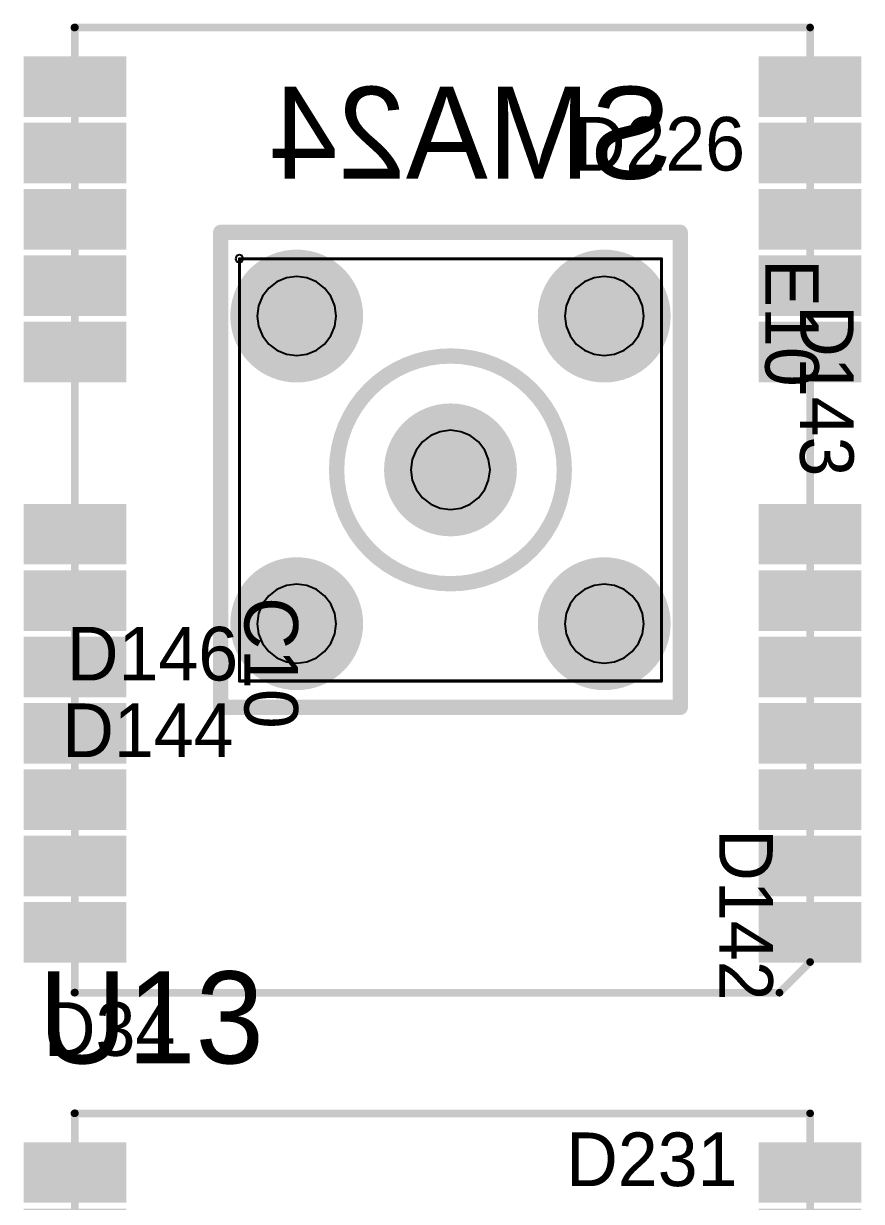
# Model space of a CAD drawing. Extents: x 11.69 to 17.18, y 4.05 to 12.26.
# Drawn here: x 13.334 to 13.881, y 8.054 to 8.823 of the extents above; entities that cross this region are included whole.
import ezdxf

# ---------------------------------------------------------------- set-up
doc = ezdxf.new("R2010")
doc.units = 0
doc.layers.get('0').update_dxf_attribs({"linetype": 'CONTINUOUS'})
for name, color, linetype in [('BOTTOMLAYER', 5, 'CONTINUOUS'), ('BOTTOMOVERLAY', 54, 'CONTINUOUS'), ('BOTTOMSOLDER', 6, 'CONTINUOUS'), ('MECHANICAL10', 56, 'CONTINUOUS'), ('MECHANICAL6', 56, 'CONTINUOUS'), ('MECHANICAL8', 56, 'CONTINUOUS'), ('MECHANICAL9', 56, 'CONTINUOUS'), ('MULTILAYER', 9, 'CONTINUOUS'), ('TOPLAYER', 1, 'CONTINUOUS'), ('TOPOVERLAY', 2, 'CONTINUOUS'), ('TOPPASTE', 8, 'CONTINUOUS'), ('TOPSOLDER', 216, 'CONTINUOUS')]:
    doc.layers.add(name, color=color, linetype=linetype)

# ---------------------------------------------------------------- blocks, each defined once
blk = doc.blocks.new('SMA_TH_HL_SMA_KHD4_B_48')
at = {"layer": 'BOTTOMLAYER', "const_width": 0.03937}
for points in [[(-0.12008, 0.10039, 1), (-0.08071, 0.10039, 1)], [(0.08071, 0.10039, 1), (0.12008, 0.10039, 1)], [(-0.01969, 0, 1), (0.01969, 0, 1)], [(-0.12008, -0.10039, 1), (-0.08071, -0.10039, 1)], [(0.08071, -0.10039, 1), (0.12008, -0.10039, 1)]]:
    blk.add_lwpolyline(points, format="xyb", close=True, dxfattribs=at)
at = {"layer": 'BOTTOMOVERLAY', "const_width": 0.01}
for points in [[(-0.155, -0.15), (-0.155, 0.15)], [(0.155, 0.15), (-0.155, 0.15)], [(0.155, -0.15), (0.155, 0.15)], [(0.155, -0.15), (-0.155, -0.15)]]:
    blk.add_lwpolyline(points, dxfattribs=at)
at = {"layer": 'BOTTOMOVERLAY'}
for points, const_width in [([(-0.1575, 0.15, 1), (-0.1525, 0.15, 1)], 0.005), ([(-0.1575, 0.15, 1), (-0.1525, 0.15, 1)], 0.005), ([(0.1525, 0.15, 1), (0.1575, 0.15, 1)], 0.005), ([(0.1525, 0.15, 1), (0.1575, 0.15, 1)], 0.005), ([(0.07433, 0, 1), (-0.07433, 0, 1)], 0.01), ([(-0.07683, 0, 1), (-0.07183, 0, 1)], 0.005), ([(0.07183, 0, 1), (0.07683, 0, 1)], 0.005), ([(-0.1575, -0.15, 1), (-0.1525, -0.15, 1)], 0.005), ([(-0.1575, -0.15, 1), (-0.1525, -0.15, 1)], 0.005), ([(0.1525, -0.15, 1), (0.1575, -0.15, 1)], 0.005), ([(0.1525, -0.15, 1), (0.1575, -0.15, 1)], 0.005)]:
    blk.add_lwpolyline(points, format="xyb", close=True, dxfattribs=dict(at, const_width=const_width))
at = {"layer": 'BOTTOMSOLDER', "const_width": 0.04337}
for points in [[(-0.12208, 0.10039, 1), (-0.07871, 0.10039, 1)], [(0.07871, 0.10039, 1), (0.12208, 0.10039, 1)], [(-0.02168, 0, 1), (0.02168, 0, 1)], [(-0.12208, -0.10039, 1), (-0.07871, -0.10039, 1)], [(0.07871, -0.10039, 1), (0.12208, -0.10039, 1)]]:
    blk.add_lwpolyline(points, format="xyb", close=True, dxfattribs=at)
at = {"layer": 'MECHANICAL6', "const_width": 0.002}
for points in [[(0.1378, 0.1378), (-0.13779, 0.1378)], [(-0.13779, -0.13779), (-0.13779, 0.1378)], [(0.1378, -0.13779), (0.1378, 0.1378)], [(0.1378, -0.13779), (-0.13779, -0.13779)]]:
    blk.add_lwpolyline(points, dxfattribs=at)
at = {"layer": 'MECHANICAL6', "const_width": 0.001}
for points in [[(-0.13829, 0.1378, 1), (-0.13729, 0.1378, 1)], [(-0.13829, 0.1378, 1), (-0.13729, 0.1378, 1)], [(0.1373, 0.1378, 1), (0.1383, 0.1378, 1)], [(0.1373, 0.1378, 1), (0.1383, 0.1378, 1)], [(-0.13829, -0.13779, 1), (-0.13729, -0.13779, 1)], [(-0.13829, -0.13779, 1), (-0.13729, -0.13779, 1)], [(0.1373, -0.13779, 1), (0.1383, -0.13779, 1)], [(0.1373, -0.13779, 1), (0.1383, -0.13779, 1)]]:
    blk.add_lwpolyline(points, format="xyb", close=True, dxfattribs=at)
at = {"layer": 'MECHANICAL8'}
for p, q in [((-0.1396, -0.13599), (-0.14035, -0.13779)), ((-0.14035, -0.13779), (-0.14035, -0.13779)), ((-0.14035, -0.13779), (-0.1396, -0.1396)), ((-0.13779, -0.13524), (-0.1396, -0.13599)), ((-0.13599, -0.13599), (-0.13779, -0.13524)), ((-0.13524, -0.13779), (-0.13599, -0.13599)), ((-0.13599, -0.1396), (-0.13524, -0.13779)), ((-0.13524, -0.13779), (-0.13524, -0.13779)), ((-0.1396, -0.1396), (-0.13779, -0.14035)), ((-0.13779, -0.14035), (-0.13599, -0.1396))]:
    blk.add_line(p, q, dxfattribs=at)
at = {"layer": 'MECHANICAL9'}
for p, q in [((-0.10707, 0.12532), (-0.1133, 0.12274)), ((-0.10039, 0.1262), (-0.10707, 0.12532)), ((-0.09371, 0.12532), (-0.10039, 0.1262)), ((-0.08748, 0.12274), (-0.09371, 0.12532)), ((0.09371, 0.12532), (0.08748, 0.12274)), ((0.10039, 0.1262), (0.09371, 0.12532)), ((0.10707, 0.12532), (0.10039, 0.1262)), ((0.1133, 0.12274), (0.10707, 0.12532)), ((-0.11864, 0.11864), (-0.12274, 0.1133)), ((-0.1133, 0.12274), (-0.11864, 0.11864)), ((-0.08214, 0.11864), (-0.08748, 0.12274)), ((-0.07804, 0.1133), (-0.08214, 0.11864)), ((0.08214, 0.11864), (0.07804, 0.1133)), ((0.08748, 0.12274), (0.08214, 0.11864)), ((0.11864, 0.11864), (0.1133, 0.12274)), ((0.12274, 0.1133), (0.11864, 0.11864)), ((-0.12274, 0.1133), (-0.12532, 0.10707)), ((-0.07546, 0.10707), (-0.07804, 0.1133)), ((0.07804, 0.1133), (0.07546, 0.10707)), ((0.12532, 0.10707), (0.12274, 0.1133)), ((-0.12532, 0.10707), (-0.1262, 0.10039)), ((-0.1262, 0.10039), (-0.1262, 0.10039)), ((-0.1262, 0.10039), (-0.12532, 0.09371)), ((-0.07458, 0.10039), (-0.07546, 0.10707)), ((-0.07546, 0.09371), (-0.07458, 0.10039)), ((-0.07458, 0.10039), (-0.07458, 0.10039)), ((0.07546, 0.10707), (0.07458, 0.10039)), ((0.07458, 0.10039), (0.07458, 0.10039)), ((0.07458, 0.10039), (0.07546, 0.09371)), ((0.1262, 0.10039), (0.12532, 0.10707)), ((0.12532, 0.09371), (0.1262, 0.10039)), ((0.1262, 0.10039), (0.1262, 0.10039)), ((-0.12532, 0.09371), (-0.12274, 0.08748)), ((-0.07804, 0.08748), (-0.07546, 0.09371)), ((0.07546, 0.09371), (0.07804, 0.08748)), ((0.12274, 0.08748), (0.12532, 0.09371)), ((-0.12274, 0.08748), (-0.11864, 0.08214)), ((-0.08214, 0.08214), (-0.07804, 0.08748)), ((0.07804, 0.08748), (0.08214, 0.08214)), ((0.11864, 0.08214), (0.12274, 0.08748)), ((-0.11864, 0.08214), (-0.1133, 0.07804)), ((-0.1133, 0.07804), (-0.10707, 0.07546)), ((-0.09371, 0.07546), (-0.08748, 0.07804)), ((-0.08748, 0.07804), (-0.08214, 0.08214)), ((0.08214, 0.08214), (0.08748, 0.07804)), ((0.08748, 0.07804), (0.09371, 0.07546)), ((0.10707, 0.07546), (0.1133, 0.07804)), ((0.1133, 0.07804), (0.11864, 0.08214)), ((-0.10707, 0.07546), (-0.10039, 0.07458)), ((-0.10039, 0.07458), (-0.09371, 0.07546)), ((0.09371, 0.07546), (0.10039, 0.07458)), ((0.10039, 0.07458), (0.10707, 0.07546)), ((-0.00668, 0.02493), (-0.01291, 0.02235)), ((0, 0.02581), (-0.00668, 0.02493)), ((0.00668, 0.02493), (0, 0.02581)), ((0.01291, 0.02235), (0.00668, 0.02493)), ((-0.01825, 0.01825), (-0.02235, 0.01291)), ((-0.01291, 0.02235), (-0.01825, 0.01825)), ((0.01825, 0.01825), (0.01291, 0.02235)), ((0.02235, 0.01291), (0.01825, 0.01825)), ((-0.02235, 0.01291), (-0.02493, 0.00668)), ((0.02493, 0.00668), (0.02235, 0.01291)), ((-0.02493, 0.00668), (-0.02581, 0)), ((-0.02581, 0), (-0.02581, 0)), ((-0.02581, 0), (-0.02493, -0.00668)), ((0.02581, 0), (0.02493, 0.00668)), ((0.02493, -0.00668), (0.02581, 0)), ((0.02581, 0), (0.02581, 0)), ((-0.02493, -0.00668), (-0.02235, -0.01291)), ((0.02235, -0.01291), (0.02493, -0.00668)), ((-0.02235, -0.01291), (-0.01825, -0.01825)), ((0.01825, -0.01825), (0.02235, -0.01291)), ((-0.01825, -0.01825), (-0.01291, -0.02235)), ((-0.01291, -0.02235), (-0.00668, -0.02493)), ((0.00668, -0.02493), (0.01291, -0.02235)), ((0.01291, -0.02235), (0.01825, -0.01825)), ((-0.00668, -0.02493), (0, -0.02581)), ((0, -0.02581), (0.00668, -0.02493)), ((-0.10707, -0.07546), (-0.1133, -0.07804)), ((-0.10039, -0.07458), (-0.10707, -0.07546)), ((-0.09371, -0.07546), (-0.10039, -0.07458)), ((-0.08748, -0.07804), (-0.09371, -0.07546)), ((0.09371, -0.07546), (0.08748, -0.07804)), ((0.10039, -0.07458), (0.09371, -0.07546)), ((0.10707, -0.07546), (0.10039, -0.07458)), ((0.1133, -0.07804), (0.10707, -0.07546)), ((-0.11864, -0.08214), (-0.12274, -0.08748)), ((-0.1133, -0.07804), (-0.11864, -0.08214)), ((-0.08214, -0.08214), (-0.08748, -0.07804)), ((-0.07804, -0.08748), (-0.08214, -0.08214)), ((0.08214, -0.08214), (0.07804, -0.08748)), ((0.08748, -0.07804), (0.08214, -0.08214)), ((0.11864, -0.08214), (0.1133, -0.07804)), ((0.12274, -0.08748), (0.11864, -0.08214)), ((-0.12274, -0.08748), (-0.12532, -0.09371)), ((-0.07546, -0.09371), (-0.07804, -0.08748)), ((0.07804, -0.08748), (0.07546, -0.09371)), ((0.12532, -0.09371), (0.12274, -0.08748)), ((-0.12532, -0.09371), (-0.1262, -0.10039)), ((-0.07458, -0.10039), (-0.07546, -0.09371)), ((0.07546, -0.09371), (0.07458, -0.10039)), ((0.1262, -0.10039), (0.12532, -0.09371)), ((-0.1262, -0.10039), (-0.1262, -0.10039)), ((-0.1262, -0.10039), (-0.12532, -0.10707)), ((-0.12532, -0.10707), (-0.12274, -0.1133)), ((-0.07804, -0.1133), (-0.07546, -0.10707)), ((-0.07546, -0.10707), (-0.07458, -0.10039)), ((-0.07458, -0.10039), (-0.07458, -0.10039)), ((0.07458, -0.10039), (0.07458, -0.10039)), ((0.07458, -0.10039), (0.07546, -0.10707)), ((0.07546, -0.10707), (0.07804, -0.1133)), ((0.12274, -0.1133), (0.12532, -0.10707)), ((0.12532, -0.10707), (0.1262, -0.10039)), ((0.1262, -0.10039), (0.1262, -0.10039)), ((-0.12274, -0.1133), (-0.11864, -0.11864)), ((-0.08214, -0.11864), (-0.07804, -0.1133)), ((0.07804, -0.1133), (0.08214, -0.11864)), ((0.11864, -0.11864), (0.12274, -0.1133)), ((-0.11864, -0.11864), (-0.1133, -0.12274)), ((-0.1133, -0.12274), (-0.10707, -0.12532)), ((-0.09371, -0.12532), (-0.08748, -0.12274)), ((-0.08748, -0.12274), (-0.08214, -0.11864)), ((0.08214, -0.11864), (0.08748, -0.12274)), ((0.08748, -0.12274), (0.09371, -0.12532)), ((0.10707, -0.12532), (0.1133, -0.12274)), ((0.1133, -0.12274), (0.11864, -0.11864)), ((-0.10707, -0.12532), (-0.10039, -0.1262)), ((-0.10039, -0.1262), (-0.09371, -0.12532)), ((0.09371, -0.12532), (0.10039, -0.1262)), ((0.10039, -0.1262), (0.10707, -0.12532))]:
    blk.add_line(p, q, dxfattribs=at)
at = {"layer": 'MULTILAYER', "const_width": 0.03937}
for points in [[(-0.12008, 0.10039, 1), (-0.08071, 0.10039, 1)], [(0.08071, 0.10039, 1), (0.12008, 0.10039, 1)], [(-0.01969, 0, 1), (0.01969, 0, 1)], [(-0.12008, -0.10039, 1), (-0.08071, -0.10039, 1)], [(0.08071, -0.10039, 1), (0.12008, -0.10039, 1)]]:
    blk.add_lwpolyline(points, format="xyb", close=True, dxfattribs=at)
at = {"layer": 'TOPLAYER', "const_width": 0.03937}
for points in [[(-0.12008, 0.10039, 1), (-0.08071, 0.10039, 1)], [(0.08071, 0.10039, 1), (0.12008, 0.10039, 1)], [(-0.01969, 0, 1), (0.01969, 0, 1)], [(-0.12008, -0.10039, 1), (-0.08071, -0.10039, 1)], [(0.08071, -0.10039, 1), (0.12008, -0.10039, 1)]]:
    blk.add_lwpolyline(points, format="xyb", close=True, dxfattribs=at)
at = {"layer": 'TOPSOLDER', "const_width": 0.04337}
for points in [[(-0.12208, 0.10039, 1), (-0.07871, 0.10039, 1)], [(0.07871, 0.10039, 1), (0.12208, 0.10039, 1)], [(-0.02168, 0, 1), (0.02168, 0, 1)], [(-0.12208, -0.10039, 1), (-0.07871, -0.10039, 1)], [(0.07871, -0.10039, 1), (0.12208, -0.10039, 1)]]:
    blk.add_lwpolyline(points, format="xyb", close=True, dxfattribs=at)
blk = doc.blocks.new('LB1020B_61')
at = {"layer": 'TOPLAYER'}
for points in [[(-0.02953, 0.57488), (0.02953, 0.57488), (-0.02953, 0.60638), (0.02953, 0.60638)], [(0.45047, 0.57488), (0.50953, 0.57488), (0.45047, 0.60638), (0.50953, 0.60638)], [(-0.02953, 0.53157), (0.02953, 0.53157), (-0.02953, 0.56307), (0.02953, 0.56307)], [(0.45047, 0.53157), (0.50953, 0.53157), (0.45047, 0.56307), (0.50953, 0.56307)], [(-0.02953, 0.48827), (0.02953, 0.48827), (-0.02953, 0.51976), (0.02953, 0.51976)], [(0.45047, 0.48827), (0.50953, 0.48827), (0.45047, 0.51976), (0.50953, 0.51976)], [(-0.02953, 0.44496), (0.02953, 0.44496), (-0.02953, 0.47646), (0.02953, 0.47646)], [(0.45047, 0.44496), (0.50953, 0.44496), (0.45047, 0.47646), (0.50953, 0.47646)], [(-0.02953, 0.40165), (0.02953, 0.40165), (-0.02953, 0.43315), (0.02953, 0.43315)], [(0.45047, 0.40165), (0.50953, 0.40165), (0.45047, 0.43315), (0.50953, 0.43315)], [(-0.02953, 0.35835), (0.02953, 0.35835), (-0.02953, 0.38984), (0.02953, 0.38984)], [(0.45047, 0.35835), (0.50953, 0.35835), (0.45047, 0.38984), (0.50953, 0.38984)], [(-0.02953, 0.31504), (0.02953, 0.31504), (-0.02953, 0.34654), (0.02953, 0.34654)], [(0.45047, 0.31504), (0.50953, 0.31504), (0.45047, 0.34654), (0.50953, 0.34654)], [(-0.02953, 0.19614), (0.02953, 0.19614), (-0.02953, 0.22764), (0.02953, 0.22764)], [(0.45047, 0.19614), (0.50953, 0.19614), (0.45047, 0.22764), (0.50953, 0.22764)], [(-0.02953, 0.15283), (0.02953, 0.15283), (-0.02953, 0.18433), (0.02953, 0.18433)], [(0.45047, 0.15283), (0.50953, 0.15283), (0.45047, 0.18433), (0.50953, 0.18433)], [(-0.02953, 0.10953), (0.02953, 0.10953), (-0.02953, 0.14102), (0.02953, 0.14102)], [(0.45047, 0.10953), (0.50953, 0.10953), (0.45047, 0.14102), (0.50953, 0.14102)], [(-0.02953, 0.06622), (0.02953, 0.06622), (-0.02953, 0.09772), (0.02953, 0.09772)], [(0.45047, 0.06622), (0.50953, 0.06622), (0.45047, 0.09772), (0.50953, 0.09772)], [(-0.02953, 0.02291), (0.02953, 0.02291), (-0.02953, 0.05441), (0.02953, 0.05441)], [(0.45047, 0.02291), (0.50953, 0.02291), (0.45047, 0.05441), (0.50953, 0.05441)]]:
    blk.add_solid(points, dxfattribs=at)
at = {"layer": 'TOPOVERLAY', "const_width": 0.005}
for points in [[(0.02, 0.63), (0, 0.61)], [(0.48031, 0.63), (0.02, 0.63)], [(0.48, 0.62992), (0.48, 0)], [(0, 0.61), (0, 0.00008)], [(0.48031, 0.00008), (0, 0.00008)]]:
    blk.add_lwpolyline(points, dxfattribs=at)
at = {"layer": 'TOPOVERLAY', "const_width": 0.0025}
for points in [[(0.01875, 0.63, 1), (0.02125, 0.63, 1)], [(0.01875, 0.63, 1), (0.02125, 0.63, 1)], [(0.47875, 0.62992, 1), (0.48125, 0.62992, 1)], [(0.47907, 0.63, 1), (0.48157, 0.63, 1)], [(-0.00125, 0.61, 1), (0.00125, 0.61, 1)], [(-0.00125, 0.61, 1), (0.00125, 0.61, 1)], [(-0.00125, 0.00008, 1), (0.00125, 0.00008, 1)], [(-0.00125, 0.00008, 1), (0.00125, 0.00008, 1)], [(0.47875, 0, 1), (0.48125, 0, 1)], [(0.47907, 0.00008, 1), (0.48157, 0.00008, 1)]]:
    blk.add_lwpolyline(points, format="xyb", close=True, dxfattribs=at)
at = {"layer": 'TOPPASTE'}
for points in [[(-0.02953, 0.57488), (0.02953, 0.57488), (-0.02953, 0.60638), (0.02953, 0.60638)], [(0.45047, 0.57488), (0.50953, 0.57488), (0.45047, 0.60638), (0.50953, 0.60638)], [(-0.02953, 0.53157), (0.02953, 0.53157), (-0.02953, 0.56307), (0.02953, 0.56307)], [(0.45047, 0.53157), (0.50953, 0.53157), (0.45047, 0.56307), (0.50953, 0.56307)], [(-0.02953, 0.48827), (0.02953, 0.48827), (-0.02953, 0.51976), (0.02953, 0.51976)], [(0.45047, 0.48827), (0.50953, 0.48827), (0.45047, 0.51976), (0.50953, 0.51976)], [(-0.02953, 0.44496), (0.02953, 0.44496), (-0.02953, 0.47646), (0.02953, 0.47646)], [(0.45047, 0.44496), (0.50953, 0.44496), (0.45047, 0.47646), (0.50953, 0.47646)], [(-0.02953, 0.40165), (0.02953, 0.40165), (-0.02953, 0.43315), (0.02953, 0.43315)], [(0.45047, 0.40165), (0.50953, 0.40165), (0.45047, 0.43315), (0.50953, 0.43315)], [(-0.02953, 0.35835), (0.02953, 0.35835), (-0.02953, 0.38984), (0.02953, 0.38984)], [(0.45047, 0.35835), (0.50953, 0.35835), (0.45047, 0.38984), (0.50953, 0.38984)], [(-0.02953, 0.31504), (0.02953, 0.31504), (-0.02953, 0.34654), (0.02953, 0.34654)], [(0.45047, 0.31504), (0.50953, 0.31504), (0.45047, 0.34654), (0.50953, 0.34654)], [(-0.02953, 0.19614), (0.02953, 0.19614), (-0.02953, 0.22764), (0.02953, 0.22764)], [(0.45047, 0.19614), (0.50953, 0.19614), (0.45047, 0.22764), (0.50953, 0.22764)], [(-0.02953, 0.15283), (0.02953, 0.15283), (-0.02953, 0.18433), (0.02953, 0.18433)], [(0.45047, 0.15283), (0.50953, 0.15283), (0.45047, 0.18433), (0.50953, 0.18433)], [(-0.02953, 0.10953), (0.02953, 0.10953), (-0.02953, 0.14102), (0.02953, 0.14102)], [(0.45047, 0.10953), (0.50953, 0.10953), (0.45047, 0.14102), (0.50953, 0.14102)], [(-0.02953, 0.06622), (0.02953, 0.06622), (-0.02953, 0.09772), (0.02953, 0.09772)], [(0.45047, 0.06622), (0.50953, 0.06622), (0.45047, 0.09772), (0.50953, 0.09772)], [(-0.02953, 0.02291), (0.02953, 0.02291), (-0.02953, 0.05441), (0.02953, 0.05441)], [(0.45047, 0.02291), (0.50953, 0.02291), (0.45047, 0.05441), (0.50953, 0.05441)]]:
    blk.add_solid(points, dxfattribs=at)
at = {"layer": 'TOPSOLDER'}
for points in [[(-0.03353, 0.57088), (0.03353, 0.57088), (-0.03353, 0.61038), (0.03353, 0.61038)], [(0.44647, 0.57088), (0.51353, 0.57088), (0.44647, 0.61038), (0.51353, 0.61038)], [(-0.03353, 0.52757), (0.03353, 0.52757), (-0.03353, 0.56707), (0.03353, 0.56707)], [(0.44647, 0.52757), (0.51353, 0.52757), (0.44647, 0.56707), (0.51353, 0.56707)], [(-0.03353, 0.48427), (0.03353, 0.48427), (-0.03353, 0.52376), (0.03353, 0.52376)], [(0.44647, 0.48427), (0.51353, 0.48427), (0.44647, 0.52376), (0.51353, 0.52376)], [(-0.03353, 0.44096), (0.03353, 0.44096), (-0.03353, 0.48046), (0.03353, 0.48046)], [(0.44647, 0.44096), (0.51353, 0.44096), (0.44647, 0.48046), (0.51353, 0.48046)], [(-0.03353, 0.39765), (0.03353, 0.39765), (-0.03353, 0.43715), (0.03353, 0.43715)], [(0.44647, 0.39765), (0.51353, 0.39765), (0.44647, 0.43715), (0.51353, 0.43715)], [(-0.03353, 0.35435), (0.03353, 0.35435), (-0.03353, 0.39384), (0.03353, 0.39384)], [(0.44647, 0.35435), (0.51353, 0.35435), (0.44647, 0.39384), (0.51353, 0.39384)], [(-0.03353, 0.31104), (0.03353, 0.31104), (-0.03353, 0.35054), (0.03353, 0.35054)], [(0.44647, 0.31104), (0.51353, 0.31104), (0.44647, 0.35054), (0.51353, 0.35054)], [(-0.03353, 0.19214), (0.03353, 0.19214), (-0.03353, 0.23164), (0.03353, 0.23164)], [(0.44647, 0.19214), (0.51353, 0.19214), (0.44647, 0.23164), (0.51353, 0.23164)], [(-0.03353, 0.14883), (0.03353, 0.14883), (-0.03353, 0.18833), (0.03353, 0.18833)], [(0.44647, 0.14883), (0.51353, 0.14883), (0.44647, 0.18833), (0.51353, 0.18833)], [(-0.03353, 0.10553), (0.03353, 0.10553), (-0.03353, 0.14502), (0.03353, 0.14502)], [(0.44647, 0.10553), (0.51353, 0.10553), (0.44647, 0.14502), (0.51353, 0.14502)], [(-0.03353, 0.06222), (0.03353, 0.06222), (-0.03353, 0.10172), (0.03353, 0.10172)], [(0.44647, 0.06222), (0.51353, 0.06222), (0.44647, 0.10172), (0.51353, 0.10172)], [(-0.03353, 0.01891), (0.03353, 0.01891), (-0.03353, 0.05841), (0.03353, 0.05841)], [(0.44647, 0.01891), (0.51353, 0.01891), (0.44647, 0.05841), (0.51353, 0.05841)]]:
    blk.add_solid(points, dxfattribs=at)
blk = doc.blocks.new('LB1020B_70')
at = {"layer": 'TOPLAYER'}
for points in [[(-0.02953, 0.57488), (0.02953, 0.57488), (-0.02953, 0.60638), (0.02953, 0.60638)], [(0.45047, 0.57488), (0.50953, 0.57488), (0.45047, 0.60638), (0.50953, 0.60638)], [(-0.02953, 0.53157), (0.02953, 0.53157), (-0.02953, 0.56307), (0.02953, 0.56307)], [(0.45047, 0.53157), (0.50953, 0.53157), (0.45047, 0.56307), (0.50953, 0.56307)], [(-0.02953, 0.48827), (0.02953, 0.48827), (-0.02953, 0.51976), (0.02953, 0.51976)], [(0.45047, 0.48827), (0.50953, 0.48827), (0.45047, 0.51976), (0.50953, 0.51976)], [(-0.02953, 0.44496), (0.02953, 0.44496), (-0.02953, 0.47646), (0.02953, 0.47646)], [(0.45047, 0.44496), (0.50953, 0.44496), (0.45047, 0.47646), (0.50953, 0.47646)], [(-0.02953, 0.40165), (0.02953, 0.40165), (-0.02953, 0.43315), (0.02953, 0.43315)], [(0.45047, 0.40165), (0.50953, 0.40165), (0.45047, 0.43315), (0.50953, 0.43315)], [(-0.02953, 0.35835), (0.02953, 0.35835), (-0.02953, 0.38984), (0.02953, 0.38984)], [(0.45047, 0.35835), (0.50953, 0.35835), (0.45047, 0.38984), (0.50953, 0.38984)], [(-0.02953, 0.31504), (0.02953, 0.31504), (-0.02953, 0.34654), (0.02953, 0.34654)], [(0.45047, 0.31504), (0.50953, 0.31504), (0.45047, 0.34654), (0.50953, 0.34654)], [(-0.02953, 0.19614), (0.02953, 0.19614), (-0.02953, 0.22764), (0.02953, 0.22764)], [(0.45047, 0.19614), (0.50953, 0.19614), (0.45047, 0.22764), (0.50953, 0.22764)], [(-0.02953, 0.15283), (0.02953, 0.15283), (-0.02953, 0.18433), (0.02953, 0.18433)], [(0.45047, 0.15283), (0.50953, 0.15283), (0.45047, 0.18433), (0.50953, 0.18433)], [(-0.02953, 0.10953), (0.02953, 0.10953), (-0.02953, 0.14102), (0.02953, 0.14102)], [(0.45047, 0.10953), (0.50953, 0.10953), (0.45047, 0.14102), (0.50953, 0.14102)], [(-0.02953, 0.06622), (0.02953, 0.06622), (-0.02953, 0.09772), (0.02953, 0.09772)], [(0.45047, 0.06622), (0.50953, 0.06622), (0.45047, 0.09772), (0.50953, 0.09772)], [(-0.02953, 0.02291), (0.02953, 0.02291), (-0.02953, 0.05441), (0.02953, 0.05441)], [(0.45047, 0.02291), (0.50953, 0.02291), (0.45047, 0.05441), (0.50953, 0.05441)]]:
    blk.add_solid(points, dxfattribs=at)
at = {"layer": 'TOPOVERLAY', "const_width": 0.005}
for points in [[(0.02, 0.63), (0, 0.61)], [(0.48031, 0.63), (0.02, 0.63)], [(0.48, 0.62992), (0.48, 0)], [(0, 0.61), (0, 0.00008)], [(0.48031, 0.00008), (0, 0.00008)]]:
    blk.add_lwpolyline(points, dxfattribs=at)
at = {"layer": 'TOPOVERLAY', "const_width": 0.0025}
for points in [[(0.01875, 0.63, 1), (0.02125, 0.63, 1)], [(0.01875, 0.63, 1), (0.02125, 0.63, 1)], [(0.47875, 0.62992, 1), (0.48125, 0.62992, 1)], [(0.47907, 0.63, 1), (0.48157, 0.63, 1)], [(-0.00125, 0.61, 1), (0.00125, 0.61, 1)], [(-0.00125, 0.61, 1), (0.00125, 0.61, 1)], [(-0.00125, 0.00008, 1), (0.00125, 0.00008, 1)], [(-0.00125, 0.00008, 1), (0.00125, 0.00008, 1)], [(0.47875, 0, 1), (0.48125, 0, 1)], [(0.47907, 0.00008, 1), (0.48157, 0.00008, 1)]]:
    blk.add_lwpolyline(points, format="xyb", close=True, dxfattribs=at)
at = {"layer": 'TOPPASTE'}
for points in [[(-0.02953, 0.57488), (0.02953, 0.57488), (-0.02953, 0.60638), (0.02953, 0.60638)], [(0.45047, 0.57488), (0.50953, 0.57488), (0.45047, 0.60638), (0.50953, 0.60638)], [(-0.02953, 0.53157), (0.02953, 0.53157), (-0.02953, 0.56307), (0.02953, 0.56307)], [(0.45047, 0.53157), (0.50953, 0.53157), (0.45047, 0.56307), (0.50953, 0.56307)], [(-0.02953, 0.48827), (0.02953, 0.48827), (-0.02953, 0.51976), (0.02953, 0.51976)], [(0.45047, 0.48827), (0.50953, 0.48827), (0.45047, 0.51976), (0.50953, 0.51976)], [(-0.02953, 0.44496), (0.02953, 0.44496), (-0.02953, 0.47646), (0.02953, 0.47646)], [(0.45047, 0.44496), (0.50953, 0.44496), (0.45047, 0.47646), (0.50953, 0.47646)], [(-0.02953, 0.40165), (0.02953, 0.40165), (-0.02953, 0.43315), (0.02953, 0.43315)], [(0.45047, 0.40165), (0.50953, 0.40165), (0.45047, 0.43315), (0.50953, 0.43315)], [(-0.02953, 0.35835), (0.02953, 0.35835), (-0.02953, 0.38984), (0.02953, 0.38984)], [(0.45047, 0.35835), (0.50953, 0.35835), (0.45047, 0.38984), (0.50953, 0.38984)], [(-0.02953, 0.31504), (0.02953, 0.31504), (-0.02953, 0.34654), (0.02953, 0.34654)], [(0.45047, 0.31504), (0.50953, 0.31504), (0.45047, 0.34654), (0.50953, 0.34654)], [(-0.02953, 0.19614), (0.02953, 0.19614), (-0.02953, 0.22764), (0.02953, 0.22764)], [(0.45047, 0.19614), (0.50953, 0.19614), (0.45047, 0.22764), (0.50953, 0.22764)], [(-0.02953, 0.15283), (0.02953, 0.15283), (-0.02953, 0.18433), (0.02953, 0.18433)], [(0.45047, 0.15283), (0.50953, 0.15283), (0.45047, 0.18433), (0.50953, 0.18433)], [(-0.02953, 0.10953), (0.02953, 0.10953), (-0.02953, 0.14102), (0.02953, 0.14102)], [(0.45047, 0.10953), (0.50953, 0.10953), (0.45047, 0.14102), (0.50953, 0.14102)], [(-0.02953, 0.06622), (0.02953, 0.06622), (-0.02953, 0.09772), (0.02953, 0.09772)], [(0.45047, 0.06622), (0.50953, 0.06622), (0.45047, 0.09772), (0.50953, 0.09772)], [(-0.02953, 0.02291), (0.02953, 0.02291), (-0.02953, 0.05441), (0.02953, 0.05441)], [(0.45047, 0.02291), (0.50953, 0.02291), (0.45047, 0.05441), (0.50953, 0.05441)]]:
    blk.add_solid(points, dxfattribs=at)
at = {"layer": 'TOPSOLDER'}
for points in [[(-0.03353, 0.57088), (0.03353, 0.57088), (-0.03353, 0.61038), (0.03353, 0.61038)], [(0.44647, 0.57088), (0.51353, 0.57088), (0.44647, 0.61038), (0.51353, 0.61038)], [(-0.03353, 0.52757), (0.03353, 0.52757), (-0.03353, 0.56707), (0.03353, 0.56707)], [(0.44647, 0.52757), (0.51353, 0.52757), (0.44647, 0.56707), (0.51353, 0.56707)], [(-0.03353, 0.48427), (0.03353, 0.48427), (-0.03353, 0.52376), (0.03353, 0.52376)], [(0.44647, 0.48427), (0.51353, 0.48427), (0.44647, 0.52376), (0.51353, 0.52376)], [(-0.03353, 0.44096), (0.03353, 0.44096), (-0.03353, 0.48046), (0.03353, 0.48046)], [(0.44647, 0.44096), (0.51353, 0.44096), (0.44647, 0.48046), (0.51353, 0.48046)], [(-0.03353, 0.39765), (0.03353, 0.39765), (-0.03353, 0.43715), (0.03353, 0.43715)], [(0.44647, 0.39765), (0.51353, 0.39765), (0.44647, 0.43715), (0.51353, 0.43715)], [(-0.03353, 0.35435), (0.03353, 0.35435), (-0.03353, 0.39384), (0.03353, 0.39384)], [(0.44647, 0.35435), (0.51353, 0.35435), (0.44647, 0.39384), (0.51353, 0.39384)], [(-0.03353, 0.31104), (0.03353, 0.31104), (-0.03353, 0.35054), (0.03353, 0.35054)], [(0.44647, 0.31104), (0.51353, 0.31104), (0.44647, 0.35054), (0.51353, 0.35054)], [(-0.03353, 0.19214), (0.03353, 0.19214), (-0.03353, 0.23164), (0.03353, 0.23164)], [(0.44647, 0.19214), (0.51353, 0.19214), (0.44647, 0.23164), (0.51353, 0.23164)], [(-0.03353, 0.14883), (0.03353, 0.14883), (-0.03353, 0.18833), (0.03353, 0.18833)], [(0.44647, 0.14883), (0.51353, 0.14883), (0.44647, 0.18833), (0.51353, 0.18833)], [(-0.03353, 0.10553), (0.03353, 0.10553), (-0.03353, 0.14502), (0.03353, 0.14502)], [(0.44647, 0.10553), (0.51353, 0.10553), (0.44647, 0.14502), (0.51353, 0.14502)], [(-0.03353, 0.06222), (0.03353, 0.06222), (-0.03353, 0.10172), (0.03353, 0.10172)], [(0.44647, 0.06222), (0.51353, 0.06222), (0.44647, 0.10172), (0.51353, 0.10172)], [(-0.03353, 0.01891), (0.03353, 0.01891), (-0.03353, 0.05841), (0.03353, 0.05841)], [(0.44647, 0.01891), (0.51353, 0.01891), (0.44647, 0.05841), (0.51353, 0.05841)]]:
    blk.add_solid(points, dxfattribs=at)

msp = doc.modelspace()

# ---------------------------------------------------------------- block references
for name, p, rotation in [('LB1020B_70', (13.8478, 8.82012), 180), ('SMA_TH_HL_SMA_KHD4_B_48', (13.613, 8.53133), 270), ('LB1020B_61', (13.8478, 8.11146), 180)]:
    msp.add_blockref(name, p, dxfattribs=dict(rotation=rotation))

# ---------------------------------------------------------------- texts
at = {"layer": 'BOTTOMOVERLAY', "text_generation_flag": 2}
msp.add_text('SMA24', height=0.06, rotation=360, dxfattribs=at).set_placement((13.75773, 8.72133))
at = {"layer": 'MECHANICAL10'}
for s, p in [('D226', (13.69343, 8.72667)), ('D34', (13.34748, 8.14888)), ('D231', (13.68848, 8.06388))]:
    msp.add_text(s, height=0.035, dxfattribs=at).set_placement(p)
for s, rotation, p in [('E10', 270, (13.81848, 8.66888)), ('D143', 270, (13.84127, 8.63893)), ('C10', 270, (13.47848, 8.44825)), ('D146', 360, (13.36248, 8.39388)), ('D144', 360, (13.35948, 8.34388)), ('D142', 270, (13.78848, 8.29688))]:
    msp.add_text(s, height=0.035, rotation=rotation, dxfattribs=at).set_placement(p)
at = {"layer": 'TOPOVERLAY'}
msp.add_text('U13', height=0.06, dxfattribs=at).set_placement((13.344, 8.144))

doc.saveas('drawing.dxf')
